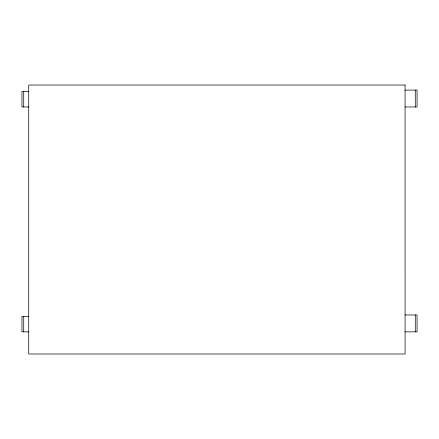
<?xml version="1.0" encoding="UTF-8"?>
<svg xmlns="http://www.w3.org/2000/svg" width="439" height="439" viewBox="0 0 439 439"><rect width="100%" height="100%" fill="white"/><g stroke="black" fill="none" stroke-linecap="round" stroke-linejoin="round"><path stroke-width="0.66" d="M405.038 90.083L417.05 90.083L417.05 106.979L405.038 106.979M28.776 91.477L21.95 91.477L21.95 106.979L28.776 106.979M405.038 314.966L417.05 314.966L417.05 331.862L405.038 331.862M28.776 316.36L21.95 316.36L21.95 331.862L28.776 331.862M415.278 90.083L415.278 106.979M415.278 314.966L415.278 331.862M23.722 91.477L23.722 106.979M23.722 316.36L23.722 331.862M405.082 85.018L28.722 85.018L28.722 353.982L405.082 353.982L405.071 85.018"/></g></svg>
